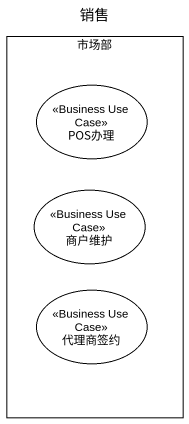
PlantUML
@startuml
title 销售
rectangle 市场部 {
  usecase POS办理 <<Business Use Case>>
  usecase 商户维护 <<Business Use Case>>
  usecase 代理商签约 <<Business Use Case>>
}
@enduml
